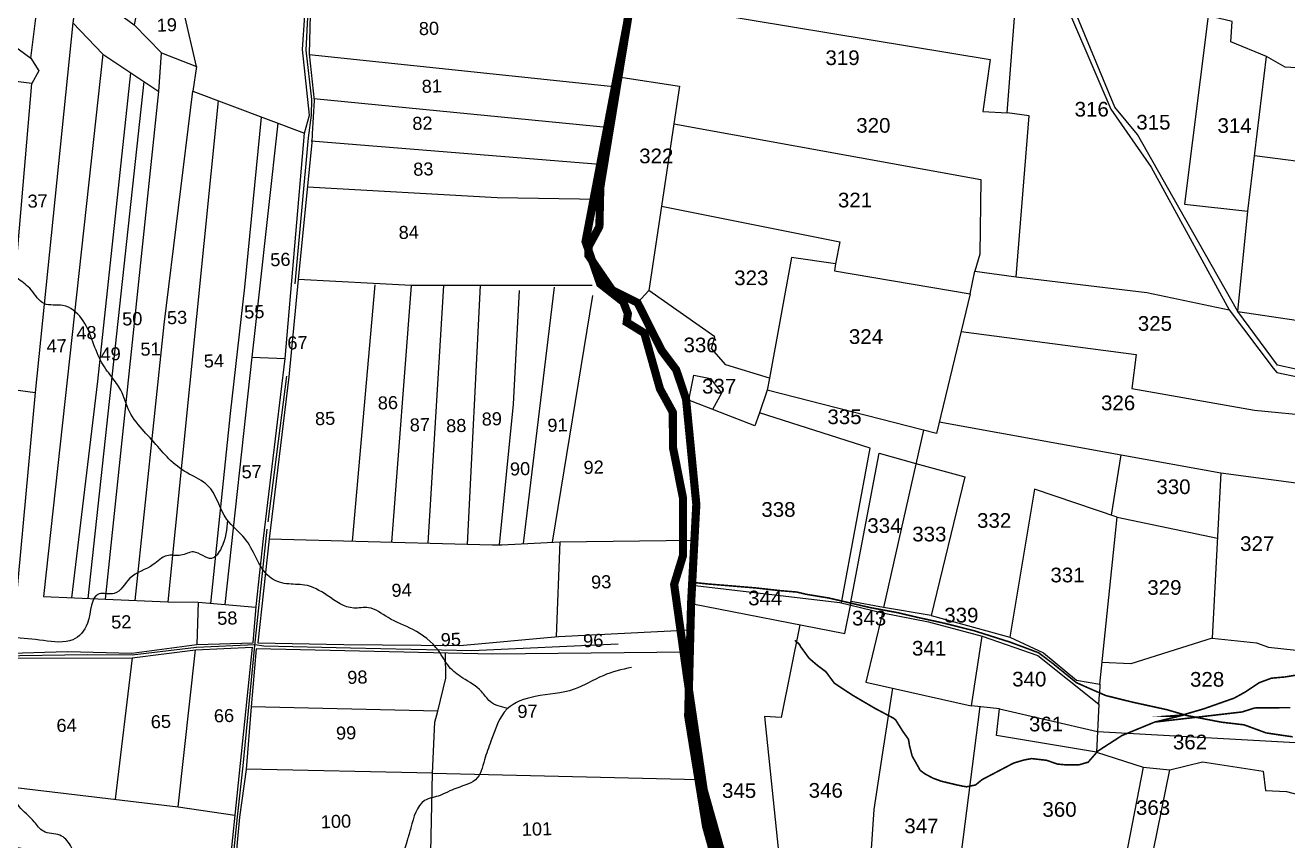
# Model space of a CAD drawing. Header units: inches. Extents: x 192867 to 224088, y 1602358 to 1617481.
# Drawn here: x 200567 to 202116, y 1607817 to 1608818 of the extents above; entities that cross this region are included whole.
import ezdxf

# ---------------------------------------------------------------- set-up
doc = ezdxf.new("R2010")
doc.units = ezdxf.units.IN
doc.header["$LTSCALE"] = 15
doc.header["$MEASUREMENT"] = 0
doc.linetypes.add('ACAD_ISO03W100', pattern=[30, 12, -18])
doc.linetypes.add('HIDDEN2', pattern=[0.1875, 0.125, -0.0625])
for name, color, linetype in [('PLOTS', 7, 'Continuous'), ('PLOTS NO', 7, 'Continuous'), ('ROADS', 1, 'Continuous'), ('STREAMS', 4, 'Continuous'), ('VILLAGE BOUNDRY', 5, 'Continuous')]:
    doc.layers.add(name, color=color, linetype=linetype)
doc.styles.get("Standard").update_dxf_attribs({"font": 'arial.ttf'})

msp = doc.modelspace()

# ---------------------------------------------------------------- linework, layer by layer
at = {"layer": 'PLOTS'}
for points in [[(201630.5, 1609387.5), (201680.6, 1609253.9), (201720.9, 1609149.2), (201745.4, 1609092.4), (201809.2, 1609023.9), (201828.6, 1608879), (201899.1, 1608714.7), (201948.5, 1608643.5), (202044.2, 1608468.5), (202097.9, 1608397.2), (202102.5, 1608391.9), (202130, 1608386.1), (202154.6, 1608362.9)], [(202047.8, 1608902.4), (202062.9, 1609094.3), (202255.6, 1609080.3), (202233.3, 1608881.9), (202215.9, 1608740), (202167.5, 1608763.2), (202112.7, 1608766.2), (202089.8, 1608779.5)], [(201310.3, 1608848.4), (201751, 1608775.8), (201741.8, 1608711.9), (201771.7, 1608710.3), (201785, 1608880.4)], [(202155.8, 1608370.9), (202125.8, 1608395.7), (202103.6, 1608400.8), (202054.7, 1608466.5), (201975.6, 1608606.4), (201931.8, 1608683.9), (201903.9, 1608717.2), (201837.1, 1608878.5), (201828.6, 1608879)], [(202054.7, 1608466.5), (202067, 1608589.5), (202089.8, 1608779.5), (202046.3, 1608797.3), (202047.7, 1608822.5), (202018.5, 1608829.1), (201989.2, 1608598.4), (202067, 1608589.5)], [(201294.8, 1608754.3), (201369.9, 1608743.1), (201332.2, 1608492.2), (201318.3, 1608477.3)], [(201362.9, 1608696.6), (201739.5, 1608628.7), (201738.4, 1608536.8), (201732, 1608516.2), (201782.7, 1608509.2), (201798.6, 1608706.6), (201771.7, 1608710.3)], [(202192.5, 1608642.5), (202075.1, 1608657.6)], [(201347.7, 1608595.7), (201566.4, 1608552.2), (201561, 1608524.9), (201507, 1608533), (201480.1, 1608384.8), (201426.5, 1608401.3), (201409.2, 1608421.1), (201413.3, 1608435.4), (201332.2, 1608492.2)], [(201561, 1608524.9), (201559.8, 1608516.4), (201726.4, 1608488.4), (201732, 1608516.2)], [(201782.7, 1608509.2), (201943.1, 1608489.8), (202044.2, 1608468.5)], [(201726.4, 1608488.4), (201685, 1608316.8), (201477.2, 1608370)], [(202054.7, 1608466.5), (202167.6, 1608449.6)], [(201715.2, 1608442), (201930.2, 1608413.8), (201924.8, 1608372.3), (202075.2, 1608345.4), (202150.9, 1608338.1)], [(201480.1, 1608384.8), (201477.2, 1608370), (201467.3, 1608340.9), (201462.3, 1608326.2), (201377.8, 1608359.2)], [(201381.1, 1608357.9), (201387.4, 1608388.5), (201407.9, 1608384.2), (201421.4, 1608366.5), (201410.4, 1608346.5)], [(201568.7, 1608109.3), (201603.5, 1608298.9), (201467.8, 1608342.3)], [(201688.5, 1608331.1), (201911.8, 1608290.7), (202033.9, 1608268.6), (202144.8, 1608253.9)], [(201669.1, 1608320.9), (201620.2, 1608103.3)], [(201579.6, 1608108.1), (201614.8, 1608292.8), (201659.9, 1608280)], [(201899.7, 1608216.7), (201911.8, 1608290.7)], [(201659.9, 1608280), (201719.9, 1608263.9), (201678.5, 1608093.7), (201620.2, 1608103.3)], [(202033.9, 1608268.6), (202023.1, 1608065.8), (201923.4, 1608034.4), (201888.1, 1608036.1)], [(201885.4, 1608009.5), (201906.8, 1608214.4), (201805.3, 1608248.5), (201775, 1608066.9)], [(201906.8, 1608214.4), (202029.6, 1608188.3)], [(201385.2, 1608130.7), (201566.3, 1608109.6), (201618.8, 1608097), (201675.3, 1608086), (201741.1, 1608068.2), (201809.3, 1608044.5), (201884.4, 1607984.8), (201885, 1607997.1), (201885, 1607997.1)], [(201384, 1608108.5), (201572.6, 1608071.5), (201579.8, 1608108)], [(201620.2, 1608103.3), (201580.2, 1608111)], [(201517.5, 1608082.3), (201494.3, 1607968.6), (201474, 1607969.7), (201505.9, 1607661.9), (201449.1, 1607667.4)], [(201618.8, 1608097), (201598.4, 1608012), (201727.7, 1607983)], [(201678.5, 1608093.7), (201775, 1608066.9), (201816.2, 1608047.8), (201857, 1608014.2), (201885.4, 1608009.5), (201885, 1607997.1)], [(201762.4, 1607979.1), (201727.8, 1607983), (201741.1, 1608068.2)], [(202023.1, 1608065.8), (202077.6, 1608060.1), (202092.4, 1608054.6), (202126.3, 1608051.3), (202136.2, 1608048.3)], [(201505.9, 1607661.9), (201594.7, 1607649.8), (201608.7, 1607855.6), (201619.1, 1607925.4), (201631.6, 1608004.5)], [(201738.2, 1607981.8), (201694.2, 1607636.6), (201594.7, 1607649.8)], [(201884.4, 1607984.8), (201881.2, 1607926), (201758.7, 1607946.3), (201762.4, 1607979.1), (201882.6, 1607951.5)], [(201694.3, 1607637.1), (201872.9, 1607610.3), (201912.4, 1607603.8), (201919.4, 1607683.8), (201926.2, 1607683.2), (201971.2, 1607904.3), (202011.6, 1607914), (202085.9, 1607902.7), (202088.5, 1607879.1), (202114.5, 1607877.7), (202137.7, 1607871.5), (202152, 1607910.2), (202137.2, 1607944.3)], [(201882.6, 1607951.5), (202140.3, 1607937.1)], [(201881.2, 1607926), (201938.5, 1607907.6), (201971.2, 1607904.3)], [(201938.5, 1607907.6), (201895.5, 1607686.2), (201919.4, 1607683.8)]]:
    msp.add_lwpolyline(points, dxfattribs=at)
at = {"layer": 'PLOTS', "color": 0}
for points in [[(200521.9, 1608977.5), (200570.9, 1608950.2), (200558.7, 1608922.5), (200700.9, 1608818.3), (200734.2, 1608783.8), (200777.2, 1608767.2), (200762.1, 1608832.7), (200708.4, 1608857.6), (200700.9, 1608818.3)], [(200777.2, 1608767.2), (200772.8, 1608736.8), (200909.9, 1608685.3), (200915.7, 1608707.5), (200907.4, 1608787.9), (200912.9, 1608871.7), (200916.3, 1608943.6)], [(200922.6, 1608944.9), (200917.6, 1608863), (200915.5, 1608782.6), (200921.5, 1608725.6), (200919.1, 1608684.6), (200918.5, 1608673.7), (200902.1, 1608506), (200890.4, 1608386.4), (200866.4, 1608187.5), (201109.2, 1608181), (201140.3, 1608180.2), (201151.9, 1608180.5), (201223.5, 1608184.2), (201385.8, 1608186)], [(200499.6, 1608803.7), (200522.8, 1608798.8), (200522.4, 1608814.8), (200574, 1608777.4), (200584, 1608859.5), (200627.6, 1608835.3), (200625.6, 1608820.5), (200662.4, 1608782.4), (200730.8, 1608736.5), (200734.2, 1608783.8)], [(200625.6, 1608820.5), (200579.2, 1608367.2)], [(200662.4, 1608782.4), (200589.7, 1608116.8), (200665.4, 1608113.6), (200742.1, 1608110.4), (200779.1, 1608109.8), (200850.2, 1608103.9)], [(201292.7, 1608741.6), (200915.6, 1608781.3)], [(200574, 1608777.4), (200583.8, 1608762), (200575.1, 1608746.1), (200542.6, 1608750.5), (200524.2, 1608730.9), (200517.7, 1608708.5)], [(200624.3, 1608115.4), (200656.1, 1608381.2), (200696.6, 1608759.5)], [(200712.5, 1608748.8), (200643.7, 1608114.6)], [(200543.4, 1608372), (200575.1, 1608746.1)], [(200665.4, 1608113.6), (200730.8, 1608736.5)], [(200701.9, 1608112.1), (200737.4, 1608450.6), (200772.8, 1608736.8)], [(200803.8, 1608725.1), (200742.1, 1608110.4)], [(200921.3, 1608727.7), (201284.7, 1608692.4)], [(200794.9, 1608108.5), (200819, 1608341.4), (200836.5, 1608496.5), (200857.1, 1608705.1)], [(200876.8, 1608697.7), (200853.2, 1608483.4), (200845, 1608410.7), (200812, 1608107.1)], [(200093.6, 1608444.6), (200149.3, 1608438.2), (200199.1, 1608430.3), (200374.4, 1608398.5), (200434.6, 1608389.7), (200525, 1608374.4), (200579.2, 1608367.2), (200550, 1608047.5), (200618.9, 1608049.5), (200697.8, 1608047.4), (200777.6, 1608058.1), (200846.6, 1608060.1), (200850.3, 1608104.8), (200859.3, 1608188), (200885.8, 1608408.8), (200909.9, 1608685.3)], [(201277.1, 1608646.5), (200917.9, 1608675.7)], [(200913.2, 1608619.4), (201146.1, 1608606.4), (201272.3, 1608604.4)], [(201262.7, 1608498.4), (201262.7, 1608498.4), (201040.5, 1608498.4), (200902.1, 1608506)], [(200968.6, 1608184.8), (200996.5, 1608499.1)], [(201040.5, 1608498.4), (201016.3, 1608183.5)], [(201061.5, 1608182.3), (201080.8, 1608498.4)], [(201125.2, 1608498.4), (201109.2, 1608181)], [(201148.8, 1608180.4), (201166.2, 1608352.8), (201173.5, 1608492.3)], [(201216.2, 1608496.4), (201177.9, 1608181.9)], [(201214, 1608183.7), (201263.4, 1608486)], [(200845, 1608410.7), (200885.8, 1608408.8)], [(200866.4, 1608187.5), (200852.5, 1608060.2), (200958.1, 1608058), (201100.3, 1608057), (201221.2, 1608067.9), (201383.1, 1608076.2)], [(201218.7, 1608067.7), (201223.5, 1608184.2)], [(200779.1, 1608109.8), (200777.6, 1608058.1)], [(200026.1, 1608043.2), (200258.6, 1608037.4), (200363.8, 1608038.6), (200469.9, 1608039.6), (200549.9, 1608041.3), (200698.1, 1608041.8), (200776.1, 1608051.7), (200845.7, 1608054.9), (200800.2, 1607614.8)], [(200754.8, 1607859), (200776.1, 1608051.7)], [(201382.4, 1608048.6), (201140.4, 1608046), (200850.6, 1608052.6), (200844.3, 1607981.4), (200838.1, 1607904.6), (200830, 1607846.4), (200820.8, 1607748.3), (200828.5, 1607743), (200961.9, 1607741.7), (201013.7, 1607744.2), (201063.6, 1607745.2), (201150, 1607739.3), (201429.9, 1607736.2)], [(200698.1, 1608041.8), (200677.5, 1607868.2)], [(201063.6, 1607745.2), (201066.9, 1607900.3), (201069.6, 1607962.9), (201073.3, 1607976.4), (201083.2, 1608016.7), (201082.7, 1608047.3)], [(201073.3, 1607976.4), (200844.3, 1607981.4)], [(201066.9, 1607900.3), (200838.2, 1607905.2)], [(201066.9, 1607900.3), (201393, 1607892.4)], [(200348.3, 1607846.4), (200450.9, 1607841.7), (200537.8, 1607835.5), (200548.5, 1607883.4), (200754.8, 1607859), (200824.3, 1607848.5)]]:
    msp.add_lwpolyline(points, dxfattribs=at)
at = {"layer": 'ROADS', "linetype": 'ACAD_ISO03W100'}
for points in [[(200920, 1608965.3), (200911.4, 1608787.1), (200918.4, 1608726.5), (200917.9, 1608707.3), (200914.2, 1608679.6), (200887.5, 1608387.1), (200863.7, 1608199.7), (200848.5, 1608056.9), (200833.9, 1607909.1), (200827.1, 1607846.5), (200809.9, 1607681.3), (200803.4, 1607620.7), (200799.8, 1607513.6), (200809.6, 1607401.1), (200819.9, 1607305.4), (200823.3, 1607281.5), (200839.7, 1607233.6), (200837.8, 1607129.1), (200838.7, 1607098.2), (200870.5, 1607034.5), (200885.3, 1606961.3), (200892.3, 1606920.3), (200908.7, 1606802.9), (200915.3, 1606756.1)], [(200027.7, 1608051.2), (200102.1, 1608045.5), (200320.3, 1608041.7), (200393.2, 1608042), (200470.4, 1608043.1), (200643.1, 1608045.6), (200698.4, 1608045.5), (200777.1, 1608054.9), (200848.6, 1608058.2), (200860, 1608056.3), (200930.9, 1608054.9), (200966.2, 1608054.1), (201114.8, 1608050.7), (201382.8, 1608062.8)]]:
    msp.add_lwpolyline(points, dxfattribs=at)
at = {"layer": 'STREAMS', "const_width": 1.93}
for points in [[(201385.2, 1608134.3), (201404.7, 1608132.3), (201462.7, 1608127.5), (201493.5, 1608124.1), (201513.6, 1608122.4), (201525.9, 1608119.5), (201552.8, 1608115.1), (201586.8, 1608107.2), (201604.3, 1608103.2), (201636.9, 1608097.2), (201661.9, 1608091.3), (201694.4, 1608084.2), (201730.9, 1608075), (201774.9, 1608061.1), (201797.3, 1608052.8), (201810.3, 1608047.9), (201828.1, 1608034.5), (201856.6, 1608011.3), (201873.2, 1608003.9), (201892.8, 1607995.4), (201924.3, 1607987.6), (201967.6, 1607978.1), (201992.3, 1607970.9), (202034.3, 1607962.8), (202062.4, 1607959.5), (202089.4, 1607949.6), (202110.8, 1607946.4), (202122, 1607944.8)], [(202153, 1608024.8), (202112.3, 1608018.2), (202095.9, 1608016.7), (202081, 1608011.2), (202063.4, 1607999.5), (202050.3, 1607992.3), (202013.2, 1607979.2), (201986.7, 1607971.5), (201968, 1607970.1), (201981.4, 1607969.8), (201952.8, 1607962.9), (201912.6, 1607946.4), (201883, 1607927.3), (201871.1, 1607913.7), (201859.4, 1607910.3), (201845.1, 1607910.3), (201833.7, 1607911.3), (201820, 1607916), (201801.8, 1607918.1), (201792.2, 1607916.3), (201779.7, 1607912.6), (201741.2, 1607892.4), (201732.9, 1607885.7), (201722.1, 1607883.5), (201718.1, 1607884.1), (201710.3, 1607885.7), (201691.1, 1607890.3), (201680.9, 1607894), (201670.9, 1607899.3), (201665.1, 1607903.6), (201655.2, 1607921.2), (201651.9, 1607934.1), (201650.7, 1607941.7), (201643.7, 1607951.6), (201634.9, 1607965.6), (201632.2, 1607967.7), (201609.8, 1607979.6), (201593.2, 1607989.3), (201582.1, 1607995.8), (201559.8, 1608010.5), (201549.4, 1608024.6), (201539.1, 1608032.3), (201528.8, 1608041.1), (201518.5, 1608055.2), (201516.7, 1608058.5), (201511.3, 1608063.1)], [(201952.8, 1607962.9), (202023.9, 1607971.1), (202060, 1607975.3), (202075.4, 1607980.2), (202105.7, 1607980.5), (202119.2, 1607980.6)]]:
    msp.add_lwpolyline(points, dxfattribs=at)
at = {"layer": 'STREAMS'}
for points in [[(201159, 1607979.7), (201137.4, 1607988.1), (201126.8, 1608000.5), (201103.9, 1608016.9), (201087.2, 1608030.8), (201074.1, 1608050.5), (201042.8, 1608076.3), (201012.3, 1608091), (200988.2, 1608103.2), (200970.1, 1608102.7), (200937.6, 1608118.3), (200909.6, 1608131), (200887.6, 1608132.6), (200866.7, 1608141.1), (200850.4, 1608164.5), (200836.5, 1608188.1), (200814.5, 1608211.6), (200790.8, 1608253.3), (200768.2, 1608267.2), (200745.9, 1608283.4), (200727.5, 1608303.5), (200713, 1608319.4), (200695, 1608343.9), (200684.3, 1608370.1), (200673.2, 1608386.3), (200659.7, 1608406.2), (200636.2, 1608458), (200613.3, 1608473.9), (200590.4, 1608476.2), (200574.3, 1608493.2), (200558.7, 1608506.2), (200544.9, 1608514.5), (200517.6, 1608523.8), (200499.3, 1608531.1), (200470.3, 1608538.7), (200454.7, 1608542.1), (200411.6, 1608583.5), (200371.3, 1608620.8), (200339.9, 1608634.9), (200314.4, 1608645.3), (200290.4, 1608662.3), (200274.8, 1608672.3), (200245.5, 1608699.9), (200199.9, 1608719.9), (200173.1, 1608728.1), (200157.5, 1608743.4)], [(200809.2, 1607736.5), (200793.8, 1607743.6), (200765.8, 1607741.9), (200706.4, 1607740.2), (200646.1, 1607760.5), (200610, 1607778.2), (200587.2, 1607793.2), (200565.8, 1607806.6), (200550.2, 1607810.7), (200530.5, 1607817), (200511, 1607816.4), (200491.6, 1607827.9), (200474.2, 1607827.4), (200473.6, 1607849.6), (200478.7, 1607879.4), (200475.4, 1607904.7), (200461.2, 1607922.8), (200446.1, 1607938.4), (200428.9, 1607947.5), (200404.3, 1607969.2), (200375, 1607978.7), (200368, 1607987.4), (200352.3, 1607993.6), (200339.8, 1608011.2), (200330.8, 1608038.3), (200336.7, 1608062.4), (200336.2, 1608078.3), (200338.7, 1608109.7), (200329.4, 1608134.6), (200300.3, 1608158.3), (200274.8, 1608172.1), (200241.4, 1608177.2), (200198.5, 1608182.5), (200167, 1608207.2), (200158.5, 1608224.9), (200153.7, 1608262.9), (200158.7, 1608314.5), (200157.5, 1608354.6), (200143.9, 1608374.7), (200143.5, 1608390.4), (200128.4, 1608404), (200117.1, 1608419.4), (200099.3, 1608425.3), (200091.1, 1608429.5)], [(200815.1, 1608210.7), (200807.6, 1608176.3), (200795.7, 1608163.7), (200773.7, 1608171.6), (200758.1, 1608167.5), (200740.8, 1608167), (200724.2, 1608156), (200695.5, 1608139.3), (200676.3, 1608120.6), (200657.7, 1608120.1), (200643.3, 1608084.2), (200625.5, 1608063.9), (200589.5, 1608062.9), (200551.7, 1608066.3), (200512.5, 1608065.2), (200488.3, 1608064.5), (200454, 1608071.2), (200445.4, 1608071)], [(201310.7, 1608030), (201276, 1608019.8), (201240.6, 1608003.1), (201192.5, 1607994.2), (201158.4, 1607979.1), (201138.5, 1607939.5), (201130.5, 1607916.5), (201119.4, 1607892.1), (201107.6, 1607885.9), (201088, 1607878.5), (201076.2, 1607873), (201057, 1607866.5), (201040.2, 1607833.3), (201035.7, 1607817.6), (201024, 1607780.5), (201015.8, 1607762.4), (201008.1, 1607752.6), (200999.9, 1607715.9), (200995.6, 1607689.9), (200990.1, 1607677.4), (200975.2, 1607677), (200964.5, 1607676.7), (200945.6, 1607679.1), (200931.8, 1607675.8), (200915.4, 1607677.9), (200912.6, 1607704.3), (200905.1, 1607712.7), (200892.6, 1607727.7), (200869.7, 1607732.7), (200848.5, 1607725.5), (200841.4, 1607724.3), (200829.9, 1607732.8), (200816.6, 1607734.2), (200808.7, 1607737), (200801.8, 1607751.9), (200790.1, 1607749.8), (200775.4, 1607754.8), (200759.1, 1607756.1), (200737, 1607752.7), (200718.6, 1607763.1), (200699.5, 1607766.7), (200676.9, 1607776.6), (200660, 1607779), (200641.7, 1607798), (200629.9, 1607800.8), (200622.5, 1607811.5), (200609.6, 1607824), (200589.3, 1607828.9), (200578.2, 1607840.6), (200559.5, 1607859.5), (200546.6, 1607890.9), (200542.4, 1607910.3)]]:
    msp.add_spline(points, degree=3, dxfattribs=at)
at = {"layer": 'VILLAGE BOUNDRY', "color": 5, "linetype": 'HIDDEN2', "ltscale": 14}
msp.add_lwpolyline([(201353.5, 1609135.6, 10, 10, 0), (201305.3, 1608819.5, 10, 10, 0), (201254.5, 1608552.3, 10, 10, 0), (201272.4, 1608500.6, 10, 10, 0), (201300.8, 1608478.3, 10, 10, 0), (201306.4, 1608463.9, 10, 10, 0), (201305, 1608453.4, 10, 10, 0), (201326.5, 1608440.2, 10, 10, 0), (201345.8, 1608371.7, 10, 10, 0), (201361.5, 1608343.1, 10, 10, 0), (201361.9, 1608299.1, 10, 10, 0), (201374.1, 1608237.4, 10, 10, 0), (201374.1, 1608167.3, 10, 10, 0), (201363.2, 1608131.7, 10, 10, 0), (201379.1, 1608017.7, 10, 10, 0), (201399.5, 1607879.4, 10, 10, 0), (201439.7, 1607737.2, 10, 10, 0)], format="xyseb", dxfattribs=at)
at = {"layer": 'VILLAGE BOUNDRY', "color": 5, "linetype": 'HIDDEN2', "ltscale": 14, "const_width": 10}
msp.add_lwpolyline([(201736.7, 1606398.9), (201736.7, 1606540), (201723.7, 1606911.5), (201677.9, 1607145), (201592.5, 1607364.3), (201496.1, 1607516.1), (201460.5, 1607626.4), (201402.4, 1607834.8), (201380.4, 1607970.4), (201384, 1608108.5), (201390.4, 1608229.9), (201377.8, 1608359.2), (201365.7, 1608395), (201347.9, 1608418.7), (201318.3, 1608477.3), (201287.2, 1608492.8), (201257.9, 1608535.6), (201258.5, 1608546.7), (201271.5, 1608570.8), (201272.6, 1608618.9), (201310.3, 1608848.4)], dxfattribs=at)

# ---------------------------------------------------------------- texts
at = {"layer": 'PLOTS NO'}
for s, p in [('19', (200728.6, 1608809.8)), ('80', (201050.2, 1608805.5)), ('81', (201053.7, 1608734.7)), ('82', (201042.2, 1608689.2)), ('83', (201043.3, 1608633)), ('37', (200570.2, 1608593.8)), ('84', (201025.4, 1608555.4)), ('56', (200867.9, 1608522)), ('55', (200835.9, 1608457.9)), ('50', (200686.2, 1608449.3)), ('53', (200741.2, 1608450.9)), ('48', (200630, 1608432.2)), ('47', (200593.5, 1608416.1)), ('49', (200659.7, 1608406.2)), ('51', (200708.6, 1608412.2)), ('67', (200888.9, 1608419.9)), ('54', (200786.3, 1608397.7)), ('86', (200999.8, 1608346.3)), ('85', (200922.8, 1608327)), ('87', (201039, 1608319.3)), ('88', (201083.7, 1608318.2)), ('89', (201127.3, 1608326.5)), ('91', (201207.9, 1608318.9)), ('92', (201252.3, 1608267.2)), ('57', (200832.7, 1608261.7)), ('90', (201162, 1608265.3)), ('94', (201016.6, 1608116.4)), ('93', (201261.5, 1608126.5)), ('58', (200802.8, 1608082.1)), ('52', (200672.7, 1608077.4)), ('95', (201077, 1608055.9)), ('96', (201251.7, 1608054.6)), ('98', (200962.4, 1608009.6)), ('66', (200798.7, 1607962.4)), ('97', (201171.1, 1607967.8)), ('64', (200605.6, 1607950.6)), ('65', (200721.3, 1607955.1)), ('99', (200948.6, 1607941.2)), ('100', (200929.9, 1607832.5)), ('101', (201176.5, 1607823.2))]:
    msp.add_text(s, height=15.98, rotation=1.6121, dxfattribs=at).set_placement(p)
for s, p in [('319', (201548.8, 1608768.9)), ('316', (201854.5, 1608705.7)), ('320', (201586.6, 1608685.9)), ('315', (201930.2, 1608689.8)), ('314', (202029.8, 1608685.7)), ('322', (201320.3, 1608648.4)), ('321', (201564.1, 1608594.3)), ('323', (201436.9, 1608498.9)), ('325', (201932, 1608442.9)), ('324', (201577.6, 1608426.8)), ('336', (201374.7, 1608416.5)), ('337', (201397.4, 1608365.9)), ('326', (201886.9, 1608345.5)), ('335', (201551.2, 1608328.4)), ('330', (201954.8, 1608242.6)), ('338', (201470.2, 1608214.7)), ('334', (201600.2, 1608194.9)), ('332', (201734.8, 1608201.2)), ('333', (201655.3, 1608184.5)), ('327', (202057.5, 1608172.8)), ('331', (201824.8, 1608134.3)), ('329', (201943.7, 1608119)), ('344', (201454, 1608106.1)), ('343', (201581.4, 1608081.4)), ('339', (201694.6, 1608085.1)), ('341', (201655, 1608044.5)), ('340', (201777.9, 1608006.6)), ('328', (201996.1, 1608006.3)), ('361', (201798.5, 1607951.5)), ('362', (201975.1, 1607929.4)), ('345', (201421.9, 1607869.8)), ('346', (201528.2, 1607870.1)), ('363', (201929.8, 1607849)), ('360', (201815, 1607846.7)), ('347', (201645.6, 1607826.5))]:
    msp.add_text(s, height=18, dxfattribs=at).set_placement(p)

doc.saveas('drawing.dxf')
